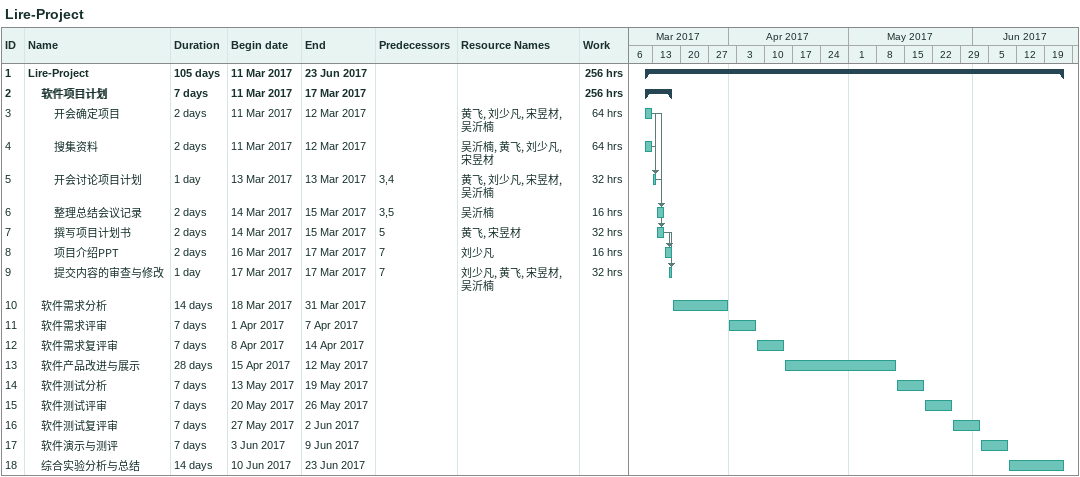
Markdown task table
Lire-Project

| ID | Level | Task | Duration | Start | Finish | Predecessors | Resources | Work (h) |
|---|---|---|---|---|---|---|---|---|
| 1 | 1 | **Lire-Project** | 105d | 2017-03-11 | 2017-06-23 |  |  | 256 |
| 2 | 2 | **软件项目计划** | 7d | 2017-03-11 | 2017-03-17 |  |  | 256 |
| 3 | 3 | 开会确定项目 | 2d | 2017-03-11 | 2017-03-12 |  | 黄飞, 刘少凡, 宋昱材, 吴沂楠 | 64 |
| 4 | 3 | 搜集资料 | 2d | 2017-03-11 | 2017-03-12 |  | 吴沂楠, 黄飞, 刘少凡, 宋昱材 | 64 |
| 5 | 3 | 开会讨论项目计划 | 1d | 2017-03-13 | 2017-03-13 | 3, 4 | 黄飞, 刘少凡, 宋昱材, 吴沂楠 | 32 |
| 6 | 3 | 整理总结会议记录 | 2d | 2017-03-14 | 2017-03-15 | 3, 5 | 吴沂楠 | 16 |
| 7 | 3 | 撰写项目计划书 | 2d | 2017-03-14 | 2017-03-15 | 5 | 黄飞, 宋昱材 | 32 |
| 8 | 3 | 项目介绍PPT | 2d | 2017-03-16 | 2017-03-17 | 7 | 刘少凡 | 16 |
| 9 | 3 | 提交内容的审查与修改 | 1d | 2017-03-17 | 2017-03-17 | 7 | 刘少凡, 黄飞, 宋昱材, 吴沂楠 | 32 |
| 10 | 2 | 软件需求分析 | 14d | 2017-03-18 | 2017-03-31 |  |  |  |
| 11 | 2 | 软件需求评审 | 7d | 2017-04-01 | 2017-04-07 |  |  |  |
| 12 | 2 | 软件需求复评审 | 7d | 2017-04-08 | 2017-04-14 |  |  |  |
| 13 | 2 | 软件产品改进与展示 | 28d | 2017-04-15 | 2017-05-12 |  |  |  |
| 14 | 2 | 软件测试分析 | 7d | 2017-05-13 | 2017-05-19 |  |  |  |
| 15 | 2 | 软件测试评审 | 7d | 2017-05-20 | 2017-05-26 |  |  |  |
| 16 | 2 | 软件测试复评审 | 7d | 2017-05-27 | 2017-06-02 |  |  |  |
| 17 | 2 | 软件演示与测评 | 7d | 2017-06-03 | 2017-06-09 |  |  |  |
| 18 | 2 | 综合实验分析与总结 | 14d | 2017-06-10 | 2017-06-23 |  |  |  |
